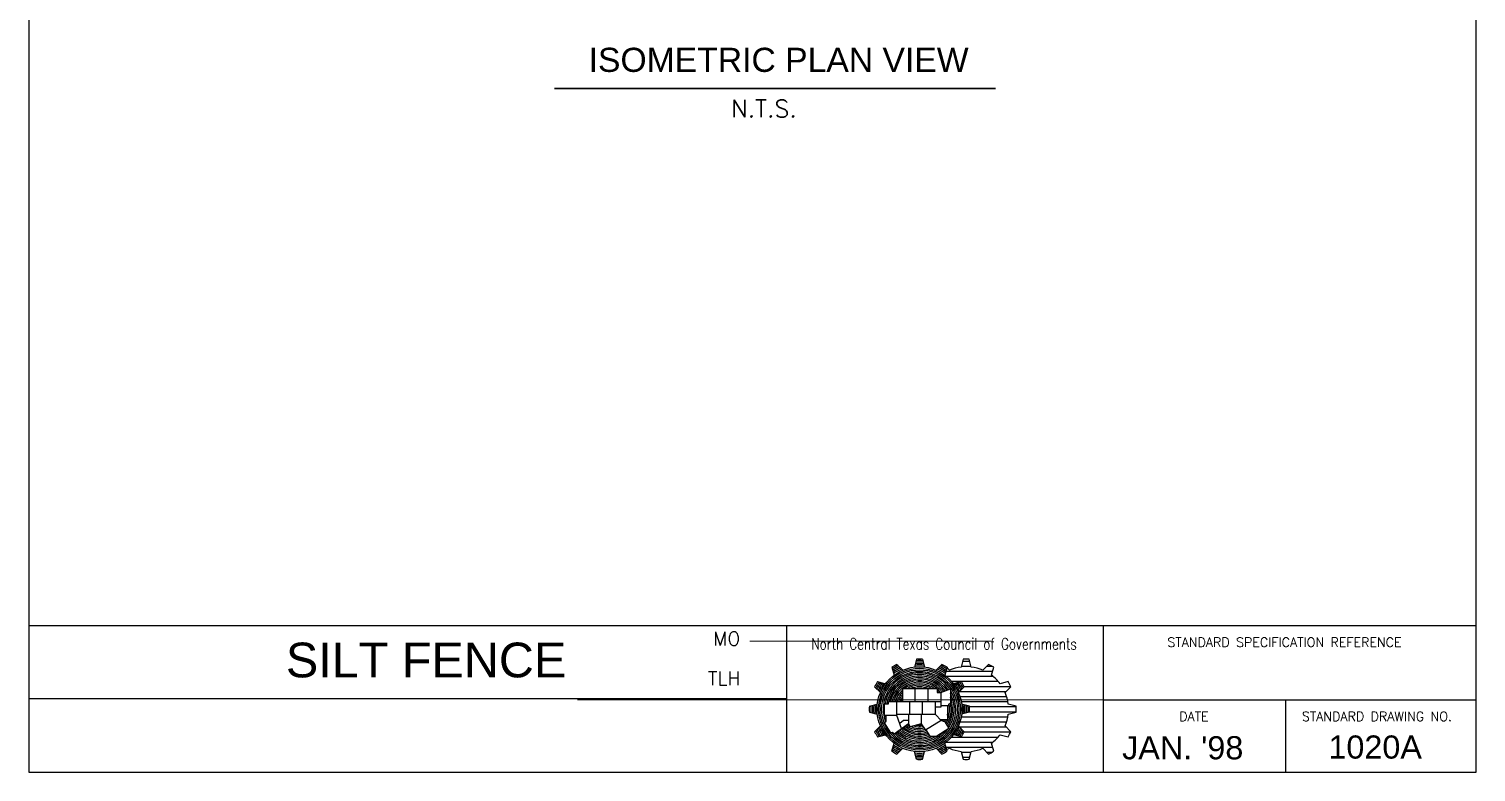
# Paper-space layout 'ECDetails' of a CAD drawing. Extents: x -17.7 to 50.7, y 16.3 to 38.3.
# Drawn here: x -8.72 to -1.6, y 27.68 to 31.33 of the extents above; entities that cross this region are included whole.
import ezdxf
from ezdxf.enums import TextEntityAlignment as Align

# ---------------------------------------------------------------- set-up
doc = ezdxf.new("R2010")
doc.units = 0
doc.header["$MEASUREMENT"] = 0
doc.layers.add('D-SILT-FENCE', color=7, linetype='Continuous')
doc.layers.add('TBLK', color=2, linetype='Continuous')
doc.styles.add('51', font='SIMPLEX', dxfattribs={"height": 0.08})
doc.styles.add('LOGO', font='SIMPLEX', dxfattribs={"height": 0.15})
doc.styles.add('ROMANS', font='romans.shx', dxfattribs={"height": 3.5})
doc.styles.get("Standard").update_dxf_attribs({"font": 'ARIAL.TTF'})

# ---------------------------------------------------------------- blocks, each defined once
blk = doc.blocks.new('*X332')
at = {"color": 0}
for p, q in [((5.4978, 0.7612), (5.7398, 0.7612)), ((5.5775, 0.7875), (5.6271, 0.7875)), ((5.5845, 0.8137), (5.62, 0.8137)), ((5.71, 0.7875), (5.7353, 0.7875)), ((5.4989, 0.735), (5.7408, 0.735)), ((5.5261, 0.7088), (5.768, 0.7088)), ((5.5918, 0.6825), (5.8337, 0.6825)), ((5.5681, 0.6562), (5.8101, 0.6562)), ((5.5702, 0.63), (5.8122, 0.63)), ((5.5767, 0.6038), (5.8187, 0.6038)), ((5.5768, 0.525), (5.8188, 0.525)), ((5.62, 0.5775), (5.8619, 0.5775)), ((5.62, 0.5513), (5.8619, 0.5513)), ((5.5676, 0.4725), (5.8095, 0.4725)), ((5.5704, 0.4988), (5.8123, 0.4988)), ((5.4995, 0.3937), (5.7415, 0.3937)), ((5.5266, 0.42), (5.7685, 0.42)), ((5.5921, 0.4462), (5.834, 0.4462)), ((5.4977, 0.3675), (5.7396, 0.3675)), ((5.5773, 0.3412), (5.6272, 0.3412)), ((5.5843, 0.315), (5.6202, 0.315)), ((5.7095, 0.3412), (5.7362, 0.3412))]:
    blk.add_line(p, q, dxfattribs=at)
blk = doc.blocks.new('A$C034D5182')
at = {"layer": 'D-SILT-FENCE'}
for p, q in [((0, 10.1812), (0, 0)), ((7.5, 0), (7.5, 10.1812)), ((0, 0.7602), (7.5, 0.7602)), ((3.9264, 0.7602), (3.9264, 0)), ((5.5672, 0.7602), (5.5672, 0)), ((3.9264, 0.3801), (0, 0.3801)), ((5.5672, 0.3744), (7.5, 0.3744)), ((6.5124, 0.3744), (6.5124, 0)), ((0, 0), (7.5, 0))]:
    blk.add_line(p, q, dxfattribs=at)
at = {"layer": 'D-SILT-FENCE', "color": 5}
for p, q in [((4.4724, 0.5428), (4.4834, 0.5017)), ((4.4986, 0.5579), (4.5287, 0.5278)), ((4.6002, 0.5851), (4.5892, 0.544)), ((4.6304, 0.5851), (4.6414, 0.544)), ((4.732, 0.5579), (4.7019, 0.5278)), ((4.7582, 0.5428), (4.7472, 0.5017)), ((4.3981, 0.4685), (4.4392, 0.4574)), ((4.8325, 0.4685), (4.7914, 0.4574)), ((4.383, 0.4423), (4.4131, 0.4122)), ((4.5269, 0.4309), (4.5269, 0.3644)), ((4.7074, 0.4309), (4.5269, 0.4309)), ((4.5934, 0.3644), (4.5934, 0.4309)), ((4.6599, 0.3644), (4.6599, 0.4309)), ((4.7074, 0.4309), (4.7074, 0.413)), ((4.7074, 0.413), (4.7264, 0.413)), ((4.7264, 0.413), (4.7758, 0.4307)), ((4.7264, 0.413), (4.7264, 0.3359)), ((4.7758, 0.4307), (4.7758, 0.3591)), ((4.8476, 0.4423), (4.8175, 0.4122)), ((4.3557, 0.3407), (4.3969, 0.3517)), ((4.3557, 0.3105), (4.3969, 0.2994)), ((4.4319, 0.353), (4.4547, 0.353)), ((4.4319, 0.353), (4.4319, 0.2938)), ((4.7264, 0.3644), (4.4547, 0.3644)), ((4.4547, 0.353), (4.4547, 0.3644)), ((4.4984, 0.2938), (4.4984, 0.3644)), ((4.5649, 0.2979), (4.5649, 0.3644)), ((4.6314, 0.2979), (4.6314, 0.3644)), ((4.6979, 0.2979), (4.6979, 0.3644)), ((4.6979, 0.2979), (4.6979, 0.3644)), ((4.7264, 0.3359), (4.6979, 0.3359)), ((4.7678, 0.3428), (4.7264, 0.3428)), ((4.7601, 0.3428), (4.7601, 0.2713)), ((4.7678, 0.3523), (4.7758, 0.3591)), ((4.7678, 0.3428), (4.7678, 0.3523)), ((4.8749, 0.3407), (4.8337, 0.3517)), ((4.8749, 0.3105), (4.8337, 0.2994)), ((4.383, 0.2089), (4.4131, 0.239)), ((4.4984, 0.2938), (4.4319, 0.2938)), ((4.4319, 0.2558), (4.4414, 0.2622)), ((4.4319, 0.2558), (4.4652, 0.2027)), ((4.4414, 0.2938), (4.4414, 0.2622)), ((4.5582, 0.2504), (4.4835, 0.1971)), ((4.6979, 0.2979), (4.4984, 0.2979)), ((4.5231, 0.2253), (4.4984, 0.2938)), ((4.533, 0.2665), (4.5134, 0.2521)), ((4.5582, 0.2665), (4.533, 0.2665)), ((4.5582, 0.2979), (4.5582, 0.2504)), ((4.5582, 0.2504), (4.5667, 0.2343)), ((4.6238, 0.2504), (4.5667, 0.2343)), ((4.6238, 0.2979), (4.6238, 0.2504)), ((4.6238, 0.2504), (4.6469, 0.2174)), ((4.6314, 0.2979), (4.6314, 0.2979)), ((4.7278, 0.2679), (4.6469, 0.2174)), ((4.6979, 0.2979), (4.7278, 0.2679)), ((4.7681, 0.2259), (4.7048, 0.1863)), ((4.7601, 0.2713), (4.7245, 0.2713)), ((4.7486, 0.2584), (4.7278, 0.2679)), ((4.7486, 0.2584), (4.7681, 0.2259)), ((4.8476, 0.2089), (4.8175, 0.239)), ((4.3981, 0.1827), (4.4392, 0.1937)), ((4.4652, 0.2027), (4.4763, 0.2072)), ((4.4763, 0.2072), (4.4837, 0.1973)), ((4.6492, 0.2188), (4.6687, 0.1863)), ((4.6687, 0.1863), (4.7048, 0.1863)), ((4.8325, 0.1827), (4.7914, 0.1937)), ((4.4724, 0.1084), (4.4834, 0.1495)), ((4.4986, 0.0932), (4.5287, 0.1233)), ((4.6002, 0.066), (4.5892, 0.1071)), ((4.6304, 0.066), (4.6414, 0.1071)), ((4.732, 0.0932), (4.7019, 0.1233)), ((4.7582, 0.1084), (4.7472, 0.1495))]:
    blk.add_line(p, q, dxfattribs=at)
at = {"layer": 'D-SILT-FENCE', "color": 1, "const_width": 0.01}
blk.add_lwpolyline([(2.7226, 3.5422), (5.0097, 3.5422)], dxfattribs=at)
at = {"layer": 'D-SILT-FENCE', "color": 5}
blk.add_lwpolyline([(4.756, 0.1165), (4.7706, 0.1233, 0.071482), (4.8311, 0.1071), (4.8421, 0.066, 0.029097), (4.8723, 0.066), (4.8834, 0.1071, 0.071482), (4.9438, 0.1233), (4.9739, 0.0932, 0.029097), (5.0001, 0.1084), (4.9891, 0.1495, 0.071482), (5.0333, 0.1937), (5.0745, 0.1827, 0.029097), (5.0896, 0.2089), (5.0595, 0.239, 0.071482), (5.0757, 0.2994), (5.1168, 0.3105, 0.029097), (5.1168, 0.3407), (5.0757, 0.3517, 0.071482), (5.0595, 0.4122), (5.0896, 0.4423, 0.029097), (5.0745, 0.4685), (5.0333, 0.4574, 0.071482), (4.9891, 0.5017), (5.0001, 0.5428, 0.029097), (4.9739, 0.5579), (4.9438, 0.5278, 0.071482), (4.8834, 0.544), (4.8723, 0.5851, 0.029097), (4.8421, 0.5851), (4.8311, 0.544, 0.071482), (4.7706, 0.5278), (4.7581, 0.5404, 0.000351), (4.7575, 0.5405)], format="xyb", dxfattribs=at)
for radius in [0.22, 0.212, 0.204, 0.196]:
    blk.add_circle((4.6153, 0.3256), radius, dxfattribs=at)
for radius, start, end in [(0.26, 116.66662, 123.33338), (0.252, 116.06283, 123.93717), (0.244, 115.41703, 124.58296), (0.236, 114.72458, 125.27541), (0.228, 113.98009, 126.0199), (0.228, 83.98009, 96.0199), (0.236, 84.72458, 95.27541), (0.244, 85.41703, 94.58296), (0.252, 86.06283, 93.93717), (0.26, 86.66662, 93.33338), (0.228, 53.98009, 66.0199), (0.236, 54.72458, 65.27541), (0.244, 55.41703, 64.58296), (0.252, 56.06283, 63.93717), (0.26, 56.66662, 63.33338), (0.26, 146.66662, 153.33338), (0.252, 146.06283, 153.93717), (0.244, 145.41703, 154.58296), (0.236, 144.72458, 155.27541), (0.228, 143.98009, 156.0199), (0.188, 33.49602, 200.24075), (0.18, 34.12395, 171.25294), (0.172, 34.81232, 170.84268), (0.164, 35.57044, 166.32459), (0.156, 36.40965, 165.60855), (0.148, 37.34393, 164.81241), (0.14, 38.64945, 163.92172), (0.132, 52.89424, 127.10576), (0.228, 23.98009, 36.0199), (0.236, 24.72458, 35.27541), (0.244, 25.41703, 34.58296), (0.252, 26.06283, 33.93717), (0.26, 26.66662, 33.33338), (0.188, 219.8733, 31.37214), (0.132, 132.03482, 162.91828), (0.124, 135.46163, 161.77882), (0.116, 139.63537, 160.47303), (0.108, 144.92277, 158.9606), (0.104, 148.19582, 158.11049), (0.124, 58.10051, 121.89949), (0.116, 65.16573, 114.83427), (0.108, 77.09729, 102.90271), (0.132, 41.48359, 45.74587), (0.172, 328.57873, 21.05632), (0.18, 327.25262, 26.9059), (0.26, 176.66662, 183.33338), (0.252, 176.06283, 183.93717), (0.244, 175.41703, 184.58296), (0.236, 174.72458, 185.27541), (0.228, 173.98009, 186.0199), (0.1, 152.11013, 157.18663), (0.1, 152.11013, 157.18663), (0.156, 331.70343, 10.21265), (0.164, 330.053, 11.83257), (0.148, 348.04123, 6.69948), (0.228, 353.98009, 6.0199), (0.236, 354.72458, 5.27541), (0.244, 355.41703, 4.58296), (0.252, 356.06283, 3.93717), (0.26, 356.66662, 3.33338), (0.236, 204.72458, 215.27541), (0.228, 203.98009, 216.0199), (0.18, 190.1552, 194.97761), (0.132, 227.77611, 289.67426), (0.124, 228.58373, 288.93764), (0.116, 229.50598, 288.09695), (0.108, 230.56948, 285.44307), (0.1, 231.80988, 238.97198), (0.1, 244.09074, 283.80315), (0.092, 250.05008, 281.85433), (0.084, 258.55236, 279.49642), (0.08, 264.80328, 278.11965), (0.132, 332.97625, 335.69665), (0.14, 333.10897, 337.16681), (0.148, 333.22733, 338.46473), (0.228, 323.98009, 336.0199), (0.236, 324.72458, 335.27541), (0.26, 206.66662, 213.33338), (0.252, 206.06283, 213.93717), (0.244, 205.41703, 214.58296), (0.18, 224.46226, 325.11653), (0.172, 224.8842, 317.75306), (0.164, 225.3479, 301.8806), (0.156, 225.85992, 296.7859), (0.148, 226.42827, 290.90446), (0.14, 227.06287, 290.32513), (0.244, 325.41703, 334.58296), (0.252, 326.06283, 333.93717), (0.26, 326.66662, 333.33338), (0.26, 236.66662, 243.33338), (0.252, 236.06283, 243.93717), (0.244, 235.41703, 244.58296), (0.236, 234.72458, 245.27541), (0.228, 233.98009, 246.0199), (0.228, 263.98009, 276.0199), (0.236, 264.72458, 275.27541), (0.244, 265.41703, 274.58296), (0.228, 293.98009, 306.0199), (0.236, 294.72458, 305.27541), (0.244, 295.41703, 304.58296), (0.252, 296.06283, 303.93717), (0.26, 296.66662, 303.33338), (0.252, 266.06283, 273.93717), (0.26, 266.66662, 273.33338)]:
    blk.add_arc((4.6153, 0.3256), radius, start, end, dxfattribs=at)
blk.add_blockref('*X332', (-0.745, -0.2385), dxfattribs=at)
at = {"layer": 'D-SILT-FENCE', "color": 1}
blk.add_text('ISOMETRIC PLAN VIEW', height=0.125, dxfattribs=at).set_placement((3.8854, 3.6909), align=Align.MIDDLE)
at = {"layer": 'D-SILT-FENCE', "color": 5, "style": 'ROMANS'}
blk.add_text('N.T.S.', height=0.09, dxfattribs=at).set_placement((3.64, 3.393))
at = {"layer": 'D-SILT-FENCE', "color": 8, "style": 'LOGO', "width": 0.665223}
blk.add_text('North Central Texas Council of Governments', height=0.06, dxfattribs=at).set_placement((4.0549, 0.6343), (5.4309, 0.6343), align=Align.FIT)
at = {"layer": 'D-SILT-FENCE', "color": 8, "style": '51'}
for s, p in [('STANDARD SPECIFICATION REFERENCE', (6.5071, 0.6485)), ('DATE', (6.0378, 0.2644)), ('STANDARD DRAWING NO.', (6.9863, 0.2644))]:
    blk.add_text(s, height=0.048, dxfattribs=at).set_placement(p, align=Align.CENTER)
at = {"layer": 'D-SILT-FENCE', "color": 1}
blk.add_text('SILT FENCE', height=0.18, dxfattribs=at).set_placement((1.3318, 0.4907))
at = {"layer": 'D-SILT-FENCE', "color": 6}
for s, p in [("JAN. '98", (5.6656, 0.0659)), ('1020A', (6.7348, 0.0696))]:
    blk.add_text(s, height=0.12, dxfattribs=at).set_placement(p)

psp = doc.layouts.new('ECDetails')

# ---------------------------------------------------------------- linework, layer by layer
at = {"layer": 'TBLK', "color": 2, "lineweight": 0}
psp.add_line((-5.1742, 28.3196), (-3.9869, 28.3196), dxfattribs=at)
at = {"layer": 'TBLK', "lineweight": 0}
psp.add_line((-6.0223, 28.0313), (-1.9516, 28.0313), dxfattribs=at)

# ---------------------------------------------------------------- block references
at = {"color": 3, "xscale": 0.95, "yscale": 0.95, "zscale": 0.95}
psp.add_blockref('A$C034D5182', (-8.7234, 27.6759), dxfattribs=at)

# ---------------------------------------------------------------- texts
at = {"layer": 'TBLK', "color": 6, "lineweight": 0, "style": 'ROMANS'}
for s, p in [('MO', (-5.2207, 28.2987)), ('TLH', (-5.2207, 28.1035))]:
    psp.add_text(s, height=0.06784, dxfattribs=at).set_placement(p, align=Align.RIGHT)

doc.saveas('drawing.dxf')
